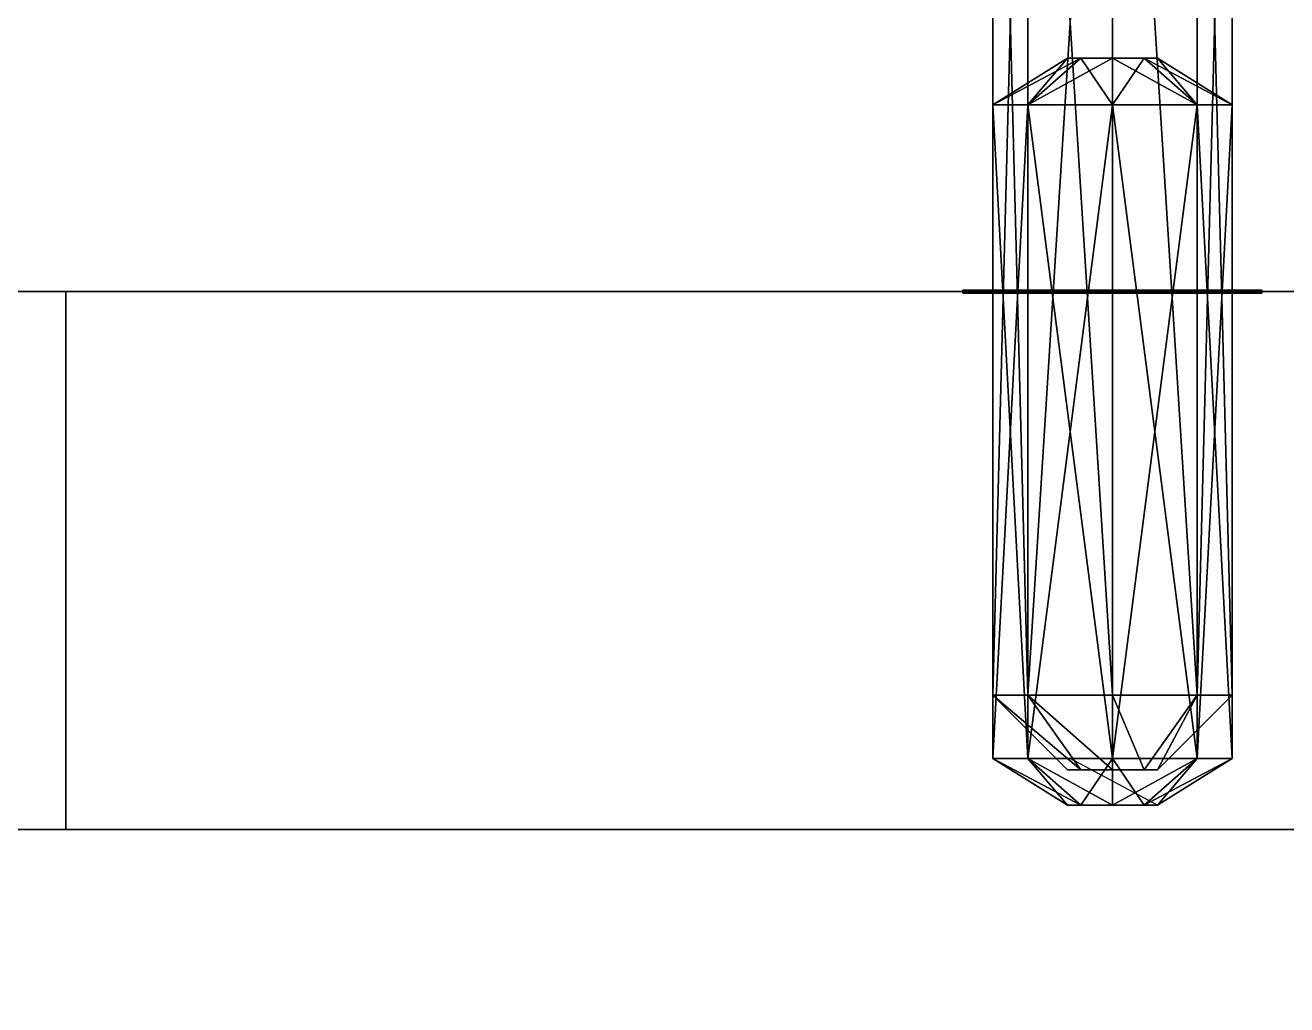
# Model space of a CAD drawing. Extents: x -150 to 2334, y -150 to 2984.
# Drawn here: x 2010.64 to 2052.83, y 734.6 to 767.37 of the extents above; entities that cross this region are included whole.
import ezdxf

# ---------------------------------------------------------------- set-up
doc = ezdxf.new("R2010")
doc.units = 0
for name, color, linetype in [('LAYER0', 7, 'CONTINUOUS'), ('LAYER243', 7, 'CONTINUOUS'), ('LAYER278', 7, 'CONTINUOUS'), ('LAYER29', 7, 'CONTINUOUS'), ('LAYER309', 7, 'CONTINUOUS'), ('LAYER31', 7, 'CONTINUOUS'), ('LAYER404', 7, 'CONTINUOUS'), ('LAYER406', 7, 'CONTINUOUS'), ('LAYER54', 7, 'CONTINUOUS'), ('LAYER56', 7, 'CONTINUOUS'), ('LAYER6', 7, 'CONTINUOUS'), ('LAYER72', 7, 'CONTINUOUS')]:
    doc.layers.add(name, color=color, linetype=linetype)

msp = doc.modelspace()

# ---------------------------------------------------------------- linework, layer by layer
at = {"layer": 'LAYER0', "invisible_edges": 1}
for points in [[(2334, 2984, -5), (-150, -150, -5), (-150, 2984, -5), (2334, 2984, -5)], [(-150, -150, -5), (2334, 2984, -5), (2334, -150, -5), (-150, -150, -5)], [(2334, -150), (-150, 2984), (-150, -150), (2334, -150)], [(-150, 2984), (2334, -150), (2334, 2984), (-150, 2984)]]:
    msp.add_3dface(points, dxfattribs=at)
at = {"layer": 'LAYER243', "invisible_edges": 1}
for points in [[(2164, 776.458), (1614, 758.458), (1614, 776.458), (2164, 776.458)], [(1614, 758.458), (2164, 776.458), (2164, 758.458), (1614, 758.458)], [(2164, 758.458, 2350), (1614, 776.458, 2350), (1614, 758.458, 2350), (2164, 758.458, 2350)], [(1614, 776.458, 2350), (2164, 758.458, 2350), (2164, 776.458, 2350), (1614, 776.458, 2350)], [(2164, 758.458, 2350), (1614, 758.458), (2164, 758.458), (2164, 758.458, 2350)], [(1614, 758.458), (2164, 758.458, 2350), (1614, 758.458, 2350), (1614, 758.458)]]:
    msp.add_3dface(points, dxfattribs=at)
at = {"layer": 'LAYER278', "invisible_edges": 1}
for points in [[(2164, 45.78802, 80), (1614, 758.458, 80), (2164, 758.458, 80), (2164, 45.78802, 80)], [(1614, 758.458, 80), (2164, 45.78802, 80), (1614, 45.78802, 80), (1614, 758.458, 80)], [(2164, 758.458, 98), (1614, 758.458, 80), (1614, 758.458, 98), (2164, 758.458, 98)], [(1614, 758.458, 80), (2164, 758.458, 98), (2164, 758.458, 80), (1614, 758.458, 80)], [(1614, 45.78802, 98), (2164, 758.458, 98), (1614, 758.458, 98), (1614, 45.78802, 98)], [(2164, 758.458, 98), (1614, 45.78802, 98), (2164, 45.78802, 98), (2164, 758.458, 98)]]:
    msp.add_3dface(points, dxfattribs=at)
at = {"layer": 'LAYER29'}
for points in [[(2044.172, 789.957, 859.8284), (2043, 744.957, 857), (2044.172, 744.957, 859.8284), (2044.172, 789.957, 859.8284)], [(2043, 789.957, 857), (2043, 744.957, 857), (2044.172, 789.957, 859.8284), (2043, 789.957, 857)], [(2043, 789.957, 857), (2044.172, 744.957, 854.1716), (2043, 744.957, 857), (2043, 789.957, 857)], [(2044.172, 789.957, 854.1716), (2044.172, 744.957, 854.1716), (2043, 789.957, 857), (2044.172, 789.957, 854.1716)], [(2047, 789.957, 861), (2044.172, 744.957, 859.8284), (2047, 744.957, 861), (2047, 789.957, 861)], [(2044.172, 789.957, 859.8284), (2044.172, 744.957, 859.8284), (2047, 789.957, 861), (2044.172, 789.957, 859.8284)], [(2044.172, 789.957, 854.1716), (2047, 744.957, 853), (2044.172, 744.957, 854.1716), (2044.172, 789.957, 854.1716)], [(2047, 789.957, 853), (2047, 744.957, 853), (2044.172, 789.957, 854.1716), (2047, 789.957, 853)], [(2049.828, 744.957, 859.8284), (2047, 789.957, 861), (2047, 744.957, 861), (2049.828, 744.957, 859.8284)], [(2049.828, 789.957, 859.8284), (2047, 789.957, 861), (2049.828, 744.957, 859.8284), (2049.828, 789.957, 859.8284)], [(2049.828, 744.957, 854.1716), (2047, 789.957, 853), (2049.828, 789.957, 854.1716), (2049.828, 744.957, 854.1716)], [(2047, 744.957, 853), (2047, 789.957, 853), (2049.828, 744.957, 854.1716), (2047, 744.957, 853)], [(2049.828, 744.957, 859.8284), (2051, 789.957, 857), (2049.828, 789.957, 859.8284), (2049.828, 744.957, 859.8284)], [(2051, 744.957, 857), (2051, 789.957, 857), (2049.828, 744.957, 859.8284), (2051, 744.957, 857)], [(2051, 744.957, 857), (2049.828, 789.957, 854.1716), (2051, 789.957, 857), (2051, 744.957, 857)], [(2049.828, 744.957, 854.1716), (2049.828, 789.957, 854.1716), (2051, 744.957, 857), (2049.828, 744.957, 854.1716)], [(2052, 758.507, 852), (2042, 758.507, 862), (2052, 758.507, 862), (2052, 758.507, 852)], [(2042, 758.507, 852), (2042, 758.507, 862), (2052, 758.507, 852), (2042, 758.507, 852)], [(2052, 758.407, 862), (2042, 758.507, 862), (2042, 758.407, 862), (2052, 758.407, 862)], [(2052, 758.507, 862), (2042, 758.507, 862), (2052, 758.407, 862), (2052, 758.507, 862)], [(2042, 758.407, 852), (2052, 758.507, 852), (2052, 758.407, 852), (2042, 758.407, 852)], [(2042, 758.507, 852), (2052, 758.507, 852), (2042, 758.407, 852), (2042, 758.507, 852)], [(2042, 758.407, 852), (2042, 758.507, 862), (2042, 758.507, 852), (2042, 758.407, 852)], [(2042, 758.407, 862), (2042, 758.507, 862), (2042, 758.407, 852), (2042, 758.407, 862)], [(2042, 758.407, 852), (2052, 758.407, 862), (2042, 758.407, 862), (2042, 758.407, 852)], [(2052, 758.407, 852), (2052, 758.407, 862), (2042, 758.407, 852), (2052, 758.407, 852)], [(2052, 758.407, 852), (2052, 758.507, 862), (2052, 758.407, 862), (2052, 758.407, 852)], [(2052, 758.507, 852), (2052, 758.507, 862), (2052, 758.407, 852), (2052, 758.507, 852)], [(2043, 744.957, 857), (2045.939, 742.457, 855.9393), (2045.5, 742.457, 857), (2043, 744.957, 857)], [(2044.172, 744.957, 854.1716), (2045.939, 742.457, 855.9393), (2043, 744.957, 857), (2044.172, 744.957, 854.1716)], [(2043, 744.957, 857), (2045.939, 742.457, 858.0607), (2044.172, 744.957, 859.8284), (2043, 744.957, 857)], [(2045.5, 742.457, 857), (2045.939, 742.457, 858.0607), (2043, 744.957, 857), (2045.5, 742.457, 857)], [(2044.172, 744.957, 854.1716), (2047, 742.457, 855.5), (2045.939, 742.457, 855.9393), (2044.172, 744.957, 854.1716)], [(2047, 744.957, 853), (2047, 742.457, 855.5), (2044.172, 744.957, 854.1716), (2047, 744.957, 853)], [(2044.172, 744.957, 859.8284), (2047, 742.457, 858.5), (2047, 744.957, 861), (2044.172, 744.957, 859.8284)], [(2045.939, 742.457, 858.0607), (2047, 742.457, 858.5), (2044.172, 744.957, 859.8284), (2045.939, 742.457, 858.0607)], [(2048.061, 742.457, 858.0607), (2047, 744.957, 861), (2047, 742.457, 858.5), (2048.061, 742.457, 858.0607)], [(2049.828, 744.957, 859.8284), (2047, 744.957, 861), (2048.061, 742.457, 858.0607), (2049.828, 744.957, 859.8284)], [(2047, 744.957, 853), (2048.061, 742.457, 855.9393), (2047, 742.457, 855.5), (2047, 744.957, 853)], [(2049.828, 744.957, 854.1716), (2048.061, 742.457, 855.9393), (2047, 744.957, 853), (2049.828, 744.957, 854.1716)], [(2048.5, 742.457, 857), (2049.828, 744.957, 859.8284), (2048.061, 742.457, 858.0607), (2048.5, 742.457, 857)], [(2049.828, 744.957, 854.1716), (2048.5, 742.457, 857), (2048.061, 742.457, 855.9393), (2049.828, 744.957, 854.1716)], [(2051, 744.957, 857), (2049.828, 744.957, 859.8284), (2048.5, 742.457, 857), (2051, 744.957, 857)], [(2051, 744.957, 857), (2048.5, 742.457, 857), (2049.828, 744.957, 854.1716), (2051, 744.957, 857)], [(2045.5, 742.457, 857), (2048.061, 742.457, 858.0607), (2045.939, 742.457, 858.0607), (2045.5, 742.457, 857)], [(2045.5, 742.457, 857), (2048.5, 742.457, 857), (2048.061, 742.457, 858.0607), (2045.5, 742.457, 857)], [(2045.939, 742.457, 855.9393), (2048.5, 742.457, 857), (2045.5, 742.457, 857), (2045.939, 742.457, 855.9393)], [(2045.939, 742.457, 858.0607), (2048.061, 742.457, 858.0607), (2047, 742.457, 858.5), (2045.939, 742.457, 858.0607)], [(2045.939, 742.457, 855.9393), (2048.061, 742.457, 855.9393), (2048.5, 742.457, 857), (2045.939, 742.457, 855.9393)], [(2047, 742.457, 855.5), (2048.061, 742.457, 855.9393), (2045.939, 742.457, 855.9393), (2047, 742.457, 855.5)]]:
    msp.add_3dface(points, dxfattribs=at)
at = {"layer": 'LAYER309', "invisible_edges": 1}
for points in [[(2164, 758.458, 2349), (1614, 45.78802, 2349), (2164, 45.78802, 2349), (2164, 758.458, 2349)], [(1614, 45.78802, 2349), (2164, 758.458, 2349), (1614, 758.458, 2349), (1614, 45.78802, 2349)], [(2164, 758.458, 2349), (1614, 758.458, 2331), (1614, 758.458, 2349), (2164, 758.458, 2349)], [(1614, 758.458, 2331), (2164, 758.458, 2349), (2164, 758.458, 2331), (1614, 758.458, 2331)], [(1614, 758.458, 2331), (2164, 45.78802, 2331), (1614, 45.78802, 2331), (1614, 758.458, 2331)], [(2164, 45.78802, 2331), (1614, 758.458, 2331), (2164, 758.458, 2331), (2164, 45.78802, 2331)]]:
    msp.add_3dface(points, dxfattribs=at)
at = {"layer": 'LAYER31', "invisible_edges": 1}
for points in [[(2139.4, 758.461, 1934), (1674, 45.79102, 1934), (2139.4, 45.79102, 1934), (2139.4, 758.461, 1934)], [(1674, 45.79102, 1934), (2139.4, 758.461, 1934), (1674, 758.461, 1934), (1674, 45.79102, 1934)], [(2139.4, 758.461, 1934), (1674, 758.461, 1916), (1674, 758.461, 1934), (2139.4, 758.461, 1934)], [(1674, 758.461, 1916), (2139.4, 758.461, 1934), (2139.4, 758.461, 1916), (1674, 758.461, 1916)], [(1674, 758.461, 1916), (2139.4, 45.79102, 1916), (1674, 45.79102, 1916), (1674, 758.461, 1916)], [(2139.4, 45.79102, 1916), (1674, 758.461, 1916), (2139.4, 758.461, 1916), (2139.4, 45.79102, 1916)]]:
    msp.add_3dface(points, dxfattribs=at)
at = {"layer": 'LAYER404', "invisible_edges": 1}
for points in [[(2092, 740.458, 296), (1692, 740.458, 848), (2092, 740.458, 848), (2092, 740.458, 296)], [(1692, 740.458, 848), (2092, 740.458, 296), (1692, 740.458, 296), (1692, 740.458, 848)], [(2092, 722.458, 848), (1692, 740.458, 848), (1692, 722.458, 848), (2092, 722.458, 848)], [(1692, 740.458, 848), (2092, 722.458, 848), (2092, 740.458, 848), (1692, 740.458, 848)], [(2092, 740.458, 296), (1692, 722.458, 296), (1692, 740.458, 296), (2092, 740.458, 296)], [(1692, 722.458, 296), (2092, 740.458, 296), (2092, 722.458, 296), (1692, 722.458, 296)]]:
    msp.add_3dface(points, dxfattribs=at)
at = {"layer": 'LAYER406', "invisible_edges": 1}
for points in [[(2092, 758.458, 296), (2012, 758.458, 848), (2092, 758.458, 848), (2092, 758.458, 296)], [(2012, 758.458, 848), (2092, 758.458, 296), (2012, 758.458, 296), (2012, 758.458, 848)], [(2092, 740.458, 848), (2012, 758.458, 848), (2012, 740.458, 848), (2092, 740.458, 848)], [(2012, 758.458, 848), (2092, 740.458, 848), (2092, 758.458, 848), (2012, 758.458, 848)], [(2012, 740.458, 296), (2012, 758.458, 848), (2012, 758.458, 296), (2012, 740.458, 296)], [(2012, 758.458, 848), (2012, 740.458, 296), (2012, 740.458, 848), (2012, 758.458, 848)], [(2092, 758.458, 296), (2012, 740.458, 296), (2012, 758.458, 296), (2092, 758.458, 296)], [(2012, 740.458, 296), (2092, 758.458, 296), (2092, 740.458, 296), (2012, 740.458, 296)], [(2012, 740.458, 296), (2092, 740.458, 848), (2012, 740.458, 848), (2012, 740.458, 296)], [(2092, 740.458, 848), (2012, 740.458, 296), (2092, 740.458, 296), (2092, 740.458, 848)]]:
    msp.add_3dface(points, dxfattribs=at)
at = {"layer": 'LAYER54'}
for points in [[(2044.172, 789.957, 1927.828), (2043, 744.957, 1925), (2044.172, 744.957, 1927.828), (2044.172, 789.957, 1927.828)], [(2043, 789.957, 1925), (2043, 744.957, 1925), (2044.172, 789.957, 1927.828), (2043, 789.957, 1925)], [(2043, 789.957, 1925), (2044.172, 744.957, 1922.172), (2043, 744.957, 1925), (2043, 789.957, 1925)], [(2044.172, 789.957, 1922.172), (2044.172, 744.957, 1922.172), (2043, 789.957, 1925), (2044.172, 789.957, 1922.172)], [(2047, 789.957, 1929), (2044.172, 744.957, 1927.828), (2047, 744.957, 1929), (2047, 789.957, 1929)], [(2044.172, 789.957, 1927.828), (2044.172, 744.957, 1927.828), (2047, 789.957, 1929), (2044.172, 789.957, 1927.828)], [(2044.172, 789.957, 1922.172), (2047, 744.957, 1921), (2044.172, 744.957, 1922.172), (2044.172, 789.957, 1922.172)], [(2047, 789.957, 1921), (2047, 744.957, 1921), (2044.172, 789.957, 1922.172), (2047, 789.957, 1921)], [(2049.828, 744.957, 1927.828), (2047, 789.957, 1929), (2047, 744.957, 1929), (2049.828, 744.957, 1927.828)], [(2049.828, 789.957, 1927.828), (2047, 789.957, 1929), (2049.828, 744.957, 1927.828), (2049.828, 789.957, 1927.828)], [(2049.828, 744.957, 1922.172), (2047, 789.957, 1921), (2049.828, 789.957, 1922.172), (2049.828, 744.957, 1922.172)], [(2047, 744.957, 1921), (2047, 789.957, 1921), (2049.828, 744.957, 1922.172), (2047, 744.957, 1921)], [(2049.828, 744.957, 1927.828), (2051, 789.957, 1925), (2049.828, 789.957, 1927.828), (2049.828, 744.957, 1927.828)], [(2051, 744.957, 1925), (2051, 789.957, 1925), (2049.828, 744.957, 1927.828), (2051, 744.957, 1925)], [(2051, 744.957, 1925), (2049.828, 789.957, 1922.172), (2051, 789.957, 1925), (2051, 744.957, 1925)], [(2049.828, 744.957, 1922.172), (2049.828, 789.957, 1922.172), (2051, 744.957, 1925), (2049.828, 744.957, 1922.172)], [(2052, 758.507, 1920), (2042, 758.507, 1930), (2052, 758.507, 1930), (2052, 758.507, 1920)], [(2042, 758.507, 1920), (2042, 758.507, 1930), (2052, 758.507, 1920), (2042, 758.507, 1920)], [(2052, 758.407, 1930), (2042, 758.507, 1930), (2042, 758.407, 1930), (2052, 758.407, 1930)], [(2052, 758.507, 1930), (2042, 758.507, 1930), (2052, 758.407, 1930), (2052, 758.507, 1930)], [(2042, 758.407, 1920), (2052, 758.507, 1920), (2052, 758.407, 1920), (2042, 758.407, 1920)], [(2042, 758.507, 1920), (2052, 758.507, 1920), (2042, 758.407, 1920), (2042, 758.507, 1920)], [(2042, 758.407, 1920), (2042, 758.507, 1930), (2042, 758.507, 1920), (2042, 758.407, 1920)], [(2042, 758.407, 1930), (2042, 758.507, 1930), (2042, 758.407, 1920), (2042, 758.407, 1930)], [(2042, 758.407, 1920), (2052, 758.407, 1930), (2042, 758.407, 1930), (2042, 758.407, 1920)], [(2052, 758.407, 1920), (2052, 758.407, 1930), (2042, 758.407, 1920), (2052, 758.407, 1920)], [(2052, 758.407, 1920), (2052, 758.507, 1930), (2052, 758.407, 1930), (2052, 758.407, 1920)], [(2052, 758.507, 1920), (2052, 758.507, 1930), (2052, 758.407, 1920), (2052, 758.507, 1920)], [(2043, 744.957, 1925), (2045.939, 742.457, 1923.939), (2045.5, 742.457, 1925), (2043, 744.957, 1925)], [(2044.172, 744.957, 1922.172), (2045.939, 742.457, 1923.939), (2043, 744.957, 1925), (2044.172, 744.957, 1922.172)], [(2043, 744.957, 1925), (2045.939, 742.457, 1926.061), (2044.172, 744.957, 1927.828), (2043, 744.957, 1925)], [(2045.5, 742.457, 1925), (2045.939, 742.457, 1926.061), (2043, 744.957, 1925), (2045.5, 742.457, 1925)], [(2044.172, 744.957, 1922.172), (2047, 742.457, 1923.5), (2045.939, 742.457, 1923.939), (2044.172, 744.957, 1922.172)], [(2047, 744.957, 1921), (2047, 742.457, 1923.5), (2044.172, 744.957, 1922.172), (2047, 744.957, 1921)], [(2044.172, 744.957, 1927.828), (2047, 742.457, 1926.5), (2047, 744.957, 1929), (2044.172, 744.957, 1927.828)], [(2045.939, 742.457, 1926.061), (2047, 742.457, 1926.5), (2044.172, 744.957, 1927.828), (2045.939, 742.457, 1926.061)], [(2048.061, 742.457, 1926.061), (2047, 744.957, 1929), (2047, 742.457, 1926.5), (2048.061, 742.457, 1926.061)], [(2049.828, 744.957, 1927.828), (2047, 744.957, 1929), (2048.061, 742.457, 1926.061), (2049.828, 744.957, 1927.828)], [(2047, 744.957, 1921), (2048.061, 742.457, 1923.939), (2047, 742.457, 1923.5), (2047, 744.957, 1921)], [(2049.828, 744.957, 1922.172), (2048.061, 742.457, 1923.939), (2047, 744.957, 1921), (2049.828, 744.957, 1922.172)], [(2048.5, 742.457, 1925), (2049.828, 744.957, 1927.828), (2048.061, 742.457, 1926.061), (2048.5, 742.457, 1925)], [(2049.828, 744.957, 1922.172), (2048.5, 742.457, 1925), (2048.061, 742.457, 1923.939), (2049.828, 744.957, 1922.172)], [(2051, 744.957, 1925), (2049.828, 744.957, 1927.828), (2048.5, 742.457, 1925), (2051, 744.957, 1925)], [(2051, 744.957, 1925), (2048.5, 742.457, 1925), (2049.828, 744.957, 1922.172), (2051, 744.957, 1925)], [(2045.5, 742.457, 1925), (2048.061, 742.457, 1926.061), (2045.939, 742.457, 1926.061), (2045.5, 742.457, 1925)], [(2045.5, 742.457, 1925), (2048.5, 742.457, 1925), (2048.061, 742.457, 1926.061), (2045.5, 742.457, 1925)], [(2045.939, 742.457, 1923.939), (2048.5, 742.457, 1925), (2045.5, 742.457, 1925), (2045.939, 742.457, 1923.939)], [(2045.939, 742.457, 1926.061), (2048.061, 742.457, 1926.061), (2047, 742.457, 1926.5), (2045.939, 742.457, 1926.061)], [(2045.939, 742.457, 1923.939), (2048.061, 742.457, 1923.939), (2048.5, 742.457, 1925), (2045.939, 742.457, 1923.939)], [(2047, 742.457, 1923.5), (2048.061, 742.457, 1923.939), (2045.939, 742.457, 1923.939), (2047, 742.457, 1923.5)]]:
    msp.add_3dface(points, dxfattribs=at)
at = {"layer": 'LAYER56', "invisible_edges": 1}
for points in [[(2139.4, 758.461, 296), (1674, 45.79102, 296), (2139.4, 45.79102, 296), (2139.4, 758.461, 296)], [(1674, 45.79102, 296), (2139.4, 758.461, 296), (1674, 758.461, 296), (1674, 45.79102, 296)], [(2139.4, 758.461, 296), (1674, 758.461, 278), (1674, 758.461, 296), (2139.4, 758.461, 296)], [(1674, 758.461, 278), (2139.4, 758.461, 296), (2139.4, 758.461, 278), (1674, 758.461, 278)], [(1674, 758.461, 278), (2139.4, 45.79102, 278), (1674, 45.79102, 278), (1674, 758.461, 278)], [(2139.4, 45.79102, 278), (1674, 758.461, 278), (2139.4, 758.461, 278), (2139.4, 45.79102, 278)]]:
    msp.add_3dface(points, dxfattribs=at)
at = {"layer": 'LAYER6', "invisible_edges": 1}
for points in [[(2139.4, 758.461, 866), (1674, 45.79102, 866), (2139.4, 45.79102, 866), (2139.4, 758.461, 866)], [(1674, 45.79102, 866), (2139.4, 758.461, 866), (1674, 758.461, 866), (1674, 45.79102, 866)], [(2139.4, 758.461, 866), (1674, 758.461, 848), (1674, 758.461, 866), (2139.4, 758.461, 866)], [(1674, 758.461, 848), (2139.4, 758.461, 866), (2139.4, 758.461, 848), (1674, 758.461, 848)], [(1674, 758.461, 848), (2139.4, 45.79102, 848), (1674, 45.79102, 848), (1674, 758.461, 848)], [(2139.4, 45.79102, 848), (1674, 758.461, 848), (2139.4, 758.461, 848), (2139.4, 45.79102, 848)]]:
    msp.add_3dface(points, dxfattribs=at)
at = {"layer": 'LAYER72'}
for points in [[(2043, 764.707, 287), (2045.5, 766.2695, 287), (2044.172, 764.707, 284.1716), (2043, 764.707, 287)], [(2043, 764.707, 287), (2045.939, 766.2695, 288.0607), (2045.5, 766.2695, 287), (2043, 764.707, 287)], [(2044.172, 764.707, 289.8284), (2045.939, 766.2695, 288.0607), (2043, 764.707, 287), (2044.172, 764.707, 289.8284)], [(2043, 764.707, 287), (2045.5, 766.2695, 287), (2045.939, 766.2695, 285.9393), (2043, 764.707, 287)], [(2044.172, 764.707, 284.1716), (2043, 764.707, 287), (2045.939, 766.2695, 285.9393), (2044.172, 764.707, 284.1716)], [(2043, 764.707, 287), (2044.172, 764.707, 289.8284), (2045.5, 766.2695, 287), (2043, 764.707, 287)], [(2044.172, 764.707, 284.1716), (2045.5, 766.2695, 287), (2045.939, 766.2695, 285.9393), (2044.172, 764.707, 284.1716)], [(2044.172, 764.707, 284.1716), (2045.939, 766.2695, 285.9393), (2047, 764.707, 283), (2044.172, 764.707, 284.1716)], [(2044.172, 764.707, 289.8284), (2045.939, 766.2695, 288.0607), (2047, 766.2695, 288.5), (2044.172, 764.707, 289.8284)], [(2047, 764.707, 291), (2044.172, 764.707, 289.8284), (2047, 766.2695, 288.5), (2047, 764.707, 291)], [(2044.172, 764.707, 284.1716), (2045.939, 766.2695, 285.9393), (2047, 766.2695, 285.5), (2044.172, 764.707, 284.1716)], [(2047, 764.707, 283), (2044.172, 764.707, 284.1716), (2047, 766.2695, 285.5), (2047, 764.707, 283)], [(2044.172, 764.707, 289.8284), (2045.939, 766.2695, 288.0607), (2045.5, 766.2695, 287), (2044.172, 764.707, 289.8284)], [(2044.172, 764.707, 289.8284), (2047, 764.707, 291), (2047, 766.2695, 288.5), (2044.172, 764.707, 289.8284)], [(2045.939, 766.2695, 288.0607), (2044.172, 764.707, 289.8284), (2047, 766.2695, 288.5), (2045.939, 766.2695, 288.0607)], [(2045.939, 766.2695, 288.0607), (2045.5, 766.2695, 287), (2048.061, 766.2695, 288.0607), (2045.939, 766.2695, 288.0607)], [(2045.5, 766.2695, 287), (2045.939, 766.2695, 285.9393), (2048.5, 766.2695, 287), (2045.5, 766.2695, 287)], [(2048.061, 766.2695, 288.0607), (2045.5, 766.2695, 287), (2048.5, 766.2695, 287), (2048.061, 766.2695, 288.0607)], [(2045.5, 766.2695, 287), (2045.939, 766.2695, 288.0607), (2048.061, 766.2695, 288.0607), (2045.5, 766.2695, 287)], [(2045.5, 766.2695, 287), (2048.061, 766.2695, 288.0607), (2048.5, 766.2695, 287), (2045.5, 766.2695, 287)], [(2045.939, 766.2695, 285.9393), (2045.5, 766.2695, 287), (2048.5, 766.2695, 287), (2045.939, 766.2695, 285.9393)], [(2047, 764.707, 283), (2045.939, 766.2695, 285.9393), (2047, 766.2695, 285.5), (2047, 764.707, 283)], [(2045.939, 766.2695, 285.9393), (2048.5, 766.2695, 287), (2047, 766.2695, 285.5), (2045.939, 766.2695, 285.9393)], [(2047, 766.2695, 288.5), (2045.939, 766.2695, 288.0607), (2048.061, 766.2695, 288.0607), (2047, 766.2695, 288.5)], [(2045.939, 766.2695, 288.0607), (2047, 766.2695, 288.5), (2048.061, 766.2695, 288.0607), (2045.939, 766.2695, 288.0607)], [(2045.939, 766.2695, 285.9393), (2048.061, 766.2695, 285.9393), (2048.5, 766.2695, 287), (2045.939, 766.2695, 285.9393)], [(2047, 766.2695, 285.5), (2048.061, 766.2695, 285.9393), (2045.939, 766.2695, 285.9393), (2047, 766.2695, 285.5)], [(2049.828, 764.707, 284.1716), (2047, 766.2695, 285.5), (2048.061, 766.2695, 285.9393), (2049.828, 764.707, 284.1716)], [(2047, 764.707, 283), (2047, 766.2695, 285.5), (2049.828, 764.707, 284.1716), (2047, 764.707, 283)], [(2047, 766.2695, 288.5), (2049.828, 764.707, 289.8284), (2048.061, 766.2695, 288.0607), (2047, 766.2695, 288.5)], [(2047, 764.707, 291), (2049.828, 764.707, 289.8284), (2047, 766.2695, 288.5), (2047, 764.707, 291)], [(2047, 766.2695, 285.5), (2048.5, 766.2695, 287), (2048.061, 766.2695, 285.9393), (2047, 766.2695, 285.5)], [(2047, 764.707, 291), (2049.828, 764.707, 289.8284), (2048.061, 766.2695, 288.0607), (2047, 764.707, 291)], [(2047, 766.2695, 288.5), (2047, 764.707, 291), (2048.061, 766.2695, 288.0607), (2047, 766.2695, 288.5)], [(2047, 766.2695, 285.5), (2048.061, 766.2695, 285.9393), (2049.828, 764.707, 284.1716), (2047, 766.2695, 285.5)], [(2047, 764.707, 283), (2047, 766.2695, 285.5), (2049.828, 764.707, 284.1716), (2047, 764.707, 283)], [(2048.061, 766.2695, 288.0607), (2049.828, 764.707, 289.8284), (2048.5, 766.2695, 287), (2048.061, 766.2695, 288.0607)], [(2048.061, 766.2695, 285.9393), (2048.5, 766.2695, 287), (2049.828, 764.707, 284.1716), (2048.061, 766.2695, 285.9393)], [(2048.061, 766.2695, 285.9393), (2048.5, 766.2695, 287), (2051, 764.707, 287), (2048.061, 766.2695, 285.9393)], [(2049.828, 764.707, 284.1716), (2048.061, 766.2695, 285.9393), (2051, 764.707, 287), (2049.828, 764.707, 284.1716)], [(2048.061, 766.2695, 288.0607), (2049.828, 764.707, 289.8284), (2051, 764.707, 287), (2048.061, 766.2695, 288.0607)], [(2048.5, 766.2695, 287), (2048.061, 766.2695, 288.0607), (2051, 764.707, 287), (2048.5, 766.2695, 287)], [(2048.5, 766.2695, 287), (2049.828, 764.707, 289.8284), (2051, 764.707, 287), (2048.5, 766.2695, 287)], [(2049.828, 764.707, 284.1716), (2048.5, 766.2695, 287), (2051, 764.707, 287), (2049.828, 764.707, 284.1716)], [(2044.172, 742.832, 284.1716), (2043, 764.707, 287), (2044.172, 764.707, 284.1716), (2044.172, 742.832, 284.1716)], [(2043, 742.832, 287), (2043, 764.707, 287), (2044.172, 742.832, 284.1716), (2043, 742.832, 287)], [(2043, 742.832, 287), (2043, 764.707, 287), (2044.172, 764.707, 289.8284), (2043, 742.832, 287)], [(2044.172, 742.832, 289.8284), (2043, 742.832, 287), (2044.172, 764.707, 289.8284), (2044.172, 742.832, 289.8284)], [(2043, 742.832, 287), (2043, 764.707, 287), (2044.172, 764.707, 284.1716), (2043, 742.832, 287)], [(2044.172, 742.832, 284.1716), (2044.172, 764.707, 284.1716), (2043, 742.832, 287), (2044.172, 742.832, 284.1716)], [(2043, 742.832, 287), (2044.172, 742.832, 289.8284), (2044.172, 764.707, 289.8284), (2043, 742.832, 287)], [(2043, 764.707, 287), (2043, 742.832, 287), (2044.172, 764.707, 289.8284), (2043, 764.707, 287)], [(2043, 742.832, 287), (2043, 764.707, 287), (2044.172, 764.707, 284.1716), (2043, 742.832, 287)], [(2044.172, 742.832, 284.1716), (2044.172, 764.707, 284.1716), (2043, 742.832, 287), (2044.172, 742.832, 284.1716)], [(2044.172, 742.832, 289.8284), (2043, 764.707, 287), (2044.172, 764.707, 289.8284), (2044.172, 742.832, 289.8284)], [(2043, 742.832, 287), (2044.172, 742.832, 289.8284), (2043, 764.707, 287), (2043, 742.832, 287)], [(2047, 742.832, 283), (2044.172, 764.707, 284.1716), (2047, 764.707, 283), (2047, 742.832, 283)], [(2044.172, 742.832, 284.1716), (2044.172, 764.707, 284.1716), (2047, 742.832, 283), (2044.172, 742.832, 284.1716)], [(2044.172, 742.832, 289.8284), (2047, 764.707, 291), (2044.172, 764.707, 289.8284), (2044.172, 742.832, 289.8284)], [(2047, 742.832, 291), (2047, 764.707, 291), (2044.172, 742.832, 289.8284), (2047, 742.832, 291)], [(2044.172, 742.832, 284.1716), (2047, 764.707, 283), (2044.172, 764.707, 284.1716), (2044.172, 742.832, 284.1716)], [(2047, 742.832, 283), (2044.172, 742.832, 284.1716), (2047, 764.707, 283), (2047, 742.832, 283)], [(2047, 742.832, 291), (2047, 764.707, 291), (2044.172, 764.707, 289.8284), (2047, 742.832, 291)], [(2044.172, 742.832, 289.8284), (2044.172, 764.707, 289.8284), (2047, 742.832, 291), (2044.172, 742.832, 289.8284)], [(2044.172, 742.832, 284.1716), (2047, 764.707, 283), (2044.172, 764.707, 284.1716), (2044.172, 742.832, 284.1716)], [(2047, 742.832, 283), (2044.172, 742.832, 284.1716), (2047, 764.707, 283), (2047, 742.832, 283)], [(2047, 742.832, 291), (2047, 764.707, 291), (2044.172, 764.707, 289.8284), (2047, 742.832, 291)], [(2044.172, 742.832, 289.8284), (2044.172, 764.707, 289.8284), (2047, 742.832, 291), (2044.172, 742.832, 289.8284)], [(2049.828, 742.832, 284.1716), (2047, 764.707, 283), (2049.828, 764.707, 284.1716), (2049.828, 742.832, 284.1716)], [(2047, 742.832, 283), (2047, 764.707, 283), (2049.828, 742.832, 284.1716), (2047, 742.832, 283)], [(2049.828, 764.707, 289.8284), (2047, 742.832, 291), (2049.828, 742.832, 289.8284), (2049.828, 764.707, 289.8284)], [(2047, 764.707, 291), (2047, 742.832, 291), (2049.828, 764.707, 289.8284), (2047, 764.707, 291)], [(2047, 742.832, 283), (2047, 764.707, 283), (2049.828, 764.707, 284.1716), (2047, 742.832, 283)], [(2049.828, 742.832, 284.1716), (2049.828, 764.707, 284.1716), (2047, 742.832, 283), (2049.828, 742.832, 284.1716)], [(2047, 742.832, 283), (2047, 764.707, 283), (2049.828, 764.707, 284.1716), (2047, 742.832, 283)], [(2049.828, 742.832, 284.1716), (2049.828, 764.707, 284.1716), (2047, 742.832, 283), (2049.828, 742.832, 284.1716)], [(2047, 764.707, 291), (2047, 742.832, 291), (2049.828, 742.832, 289.8284), (2047, 764.707, 291)], [(2049.828, 764.707, 289.8284), (2049.828, 742.832, 289.8284), (2047, 764.707, 291), (2049.828, 764.707, 289.8284)], [(2051, 764.707, 287), (2049.828, 742.832, 289.8284), (2051, 742.832, 287), (2051, 764.707, 287)], [(2049.828, 764.707, 289.8284), (2049.828, 742.832, 289.8284), (2051, 764.707, 287), (2049.828, 764.707, 289.8284)], [(2049.828, 764.707, 284.1716), (2051, 742.832, 287), (2049.828, 742.832, 284.1716), (2049.828, 764.707, 284.1716)], [(2051, 764.707, 287), (2051, 742.832, 287), (2049.828, 764.707, 284.1716), (2051, 764.707, 287)], [(2049.828, 764.707, 289.8284), (2051, 742.832, 287), (2049.828, 742.832, 289.8284), (2049.828, 764.707, 289.8284)], [(2051, 764.707, 287), (2049.828, 764.707, 289.8284), (2051, 742.832, 287), (2051, 764.707, 287)], [(2051, 764.707, 287), (2051, 742.832, 287), (2049.828, 742.832, 284.1716), (2051, 764.707, 287)], [(2049.828, 764.707, 284.1716), (2049.828, 742.832, 284.1716), (2051, 764.707, 287), (2049.828, 764.707, 284.1716)], [(2042, 758.4883, 282), (2052, 758.4883, 292), (2052, 758.4883, 282), (2042, 758.4883, 282)], [(2042, 758.4883, 292), (2052, 758.4883, 292), (2042, 758.4883, 282), (2042, 758.4883, 292)], [(2042, 758.4258, 292), (2042, 758.4883, 282), (2042, 758.4258, 282), (2042, 758.4258, 292)], [(2042, 758.4883, 292), (2042, 758.4883, 282), (2042, 758.4258, 292), (2042, 758.4883, 292)], [(2042, 758.4258, 282), (2052, 758.4883, 282), (2052, 758.4258, 282), (2042, 758.4258, 282)], [(2042, 758.4883, 282), (2052, 758.4883, 282), (2042, 758.4258, 282), (2042, 758.4883, 282)], [(2052, 758.4258, 292), (2042, 758.4883, 292), (2042, 758.4258, 292), (2052, 758.4258, 292)], [(2052, 758.4883, 292), (2042, 758.4883, 292), (2052, 758.4258, 292), (2052, 758.4883, 292)], [(2052, 758.4258, 282), (2042, 758.4258, 292), (2042, 758.4258, 282), (2052, 758.4258, 282)], [(2052, 758.4258, 292), (2042, 758.4258, 292), (2052, 758.4258, 282), (2052, 758.4258, 292)], [(2043, 742.832, 287), (2045.939, 741.2695, 285.9393), (2045.5, 741.2695, 287), (2043, 742.832, 287)], [(2044.172, 742.832, 284.1716), (2045.939, 741.2695, 285.9393), (2043, 742.832, 287), (2044.172, 742.832, 284.1716)], [(2045.939, 741.2695, 288.0607), (2045.5, 741.2695, 287), (2043, 742.832, 287), (2045.939, 741.2695, 288.0607)], [(2044.172, 742.832, 289.8284), (2045.939, 741.2695, 288.0607), (2043, 742.832, 287), (2044.172, 742.832, 289.8284)], [(2045.5, 741.2695, 287), (2043, 742.832, 287), (2044.172, 742.832, 284.1716), (2045.5, 741.2695, 287)], [(2045.939, 741.2695, 288.0607), (2044.172, 742.832, 289.8284), (2043, 742.832, 287), (2045.939, 741.2695, 288.0607)], [(2045.5, 741.2695, 287), (2045.939, 741.2695, 288.0607), (2043, 742.832, 287), (2045.5, 741.2695, 287)], [(2044.172, 742.832, 284.1716), (2047, 742.832, 283), (2045.939, 741.2695, 285.9393), (2044.172, 742.832, 284.1716)], [(2045.939, 741.2695, 288.0607), (2047, 742.832, 291), (2044.172, 742.832, 289.8284), (2045.939, 741.2695, 288.0607)], [(2047, 741.2695, 285.5), (2045.939, 741.2695, 285.9393), (2044.172, 742.832, 284.1716), (2047, 741.2695, 285.5)], [(2047, 742.832, 283), (2047, 741.2695, 285.5), (2044.172, 742.832, 284.1716), (2047, 742.832, 283)], [(2045.939, 741.2695, 285.9393), (2045.5, 741.2695, 287), (2044.172, 742.832, 284.1716), (2045.939, 741.2695, 285.9393)], [(2047, 741.2695, 288.5), (2047, 742.832, 291), (2044.172, 742.832, 289.8284), (2047, 741.2695, 288.5)], [(2045.939, 741.2695, 288.0607), (2047, 741.2695, 288.5), (2044.172, 742.832, 289.8284), (2045.939, 741.2695, 288.0607)], [(2049.828, 742.832, 289.8284), (2048.5, 741.2695, 287), (2045.586, 742.832, 290.4142), (2049.828, 742.832, 289.8284)], [(2045.939, 741.2695, 285.9393), (2047, 742.832, 283), (2047, 741.2695, 285.5), (2045.939, 741.2695, 285.9393)], [(2047, 741.2695, 288.5), (2047, 742.832, 291), (2045.939, 741.2695, 288.0607), (2047, 741.2695, 288.5)], [(2047, 741.2695, 285.5), (2049.828, 742.832, 284.1716), (2048.061, 741.2695, 285.9393), (2047, 741.2695, 285.5)], [(2047, 742.832, 283), (2049.828, 742.832, 284.1716), (2047, 741.2695, 285.5), (2047, 742.832, 283)], [(2048.061, 741.2695, 288.0607), (2047, 741.2695, 288.5), (2047, 742.832, 291), (2048.061, 741.2695, 288.0607)], [(2049.828, 742.832, 289.8284), (2048.061, 741.2695, 288.0607), (2047, 742.832, 291), (2049.828, 742.832, 289.8284)], [(2048.061, 741.2695, 285.9393), (2047, 741.2695, 285.5), (2047, 742.832, 283), (2048.061, 741.2695, 285.9393)], [(2049.828, 742.832, 284.1716), (2048.061, 741.2695, 285.9393), (2047, 742.832, 283), (2049.828, 742.832, 284.1716)], [(2048.061, 741.2695, 288.0607), (2049.828, 742.832, 289.8284), (2047, 742.832, 291), (2048.061, 741.2695, 288.0607)], [(2047, 741.2695, 288.5), (2048.061, 741.2695, 288.0607), (2047, 742.832, 291), (2047, 741.2695, 288.5)], [(2049.828, 742.832, 284.1716), (2048.5, 741.2695, 287), (2048.061, 741.2695, 285.9393), (2049.828, 742.832, 284.1716)], [(2051, 742.832, 287), (2048.061, 741.2695, 288.0607), (2048.5, 741.2695, 287), (2051, 742.832, 287)], [(2049.828, 742.832, 289.8284), (2048.061, 741.2695, 288.0607), (2051, 742.832, 287), (2049.828, 742.832, 289.8284)], [(2051, 742.832, 287), (2048.5, 741.2695, 287), (2048.061, 741.2695, 285.9393), (2051, 742.832, 287)], [(2049.828, 742.832, 284.1716), (2051, 742.832, 287), (2048.061, 741.2695, 285.9393), (2049.828, 742.832, 284.1716)], [(2051, 742.832, 287), (2048.5, 741.2695, 287), (2049.828, 742.832, 284.1716), (2051, 742.832, 287)], [(2051, 742.832, 287), (2049.828, 742.832, 289.8284), (2048.5, 741.2695, 287), (2051, 742.832, 287)], [(2047, 741.2695, 285.5), (2045.939, 741.2695, 285.9393), (2045.5, 741.2695, 287), (2047, 741.2695, 285.5)], [(2048.061, 741.2695, 285.9393), (2047, 741.2695, 285.5), (2045.5, 741.2695, 287), (2048.061, 741.2695, 285.9393)], [(2048.061, 741.2695, 285.9393), (2045.939, 741.2695, 288.0607), (2045.5, 741.2695, 287), (2048.061, 741.2695, 285.9393)], [(2048.5, 741.2695, 287), (2045.5, 741.2695, 287), (2045.939, 741.2695, 288.0607), (2048.5, 741.2695, 287)], [(2048.061, 741.2695, 285.9393), (2045.5, 741.2695, 287), (2048.5, 741.2695, 287), (2048.061, 741.2695, 285.9393)], [(2047, 741.2695, 285.5), (2048.061, 741.2695, 285.9393), (2045.5, 741.2695, 287), (2047, 741.2695, 285.5)], [(2045.939, 741.2695, 285.9393), (2047, 741.2695, 285.5), (2045.5, 741.2695, 287), (2045.939, 741.2695, 285.9393)], [(2048.061, 741.2695, 288.0607), (2048.5, 741.2695, 287), (2045.939, 741.2695, 288.0607), (2048.061, 741.2695, 288.0607)], [(2047, 741.2695, 288.5), (2048.061, 741.2695, 288.0607), (2045.939, 741.2695, 288.0607), (2047, 741.2695, 288.5)], [(2048.5, 741.2695, 287), (2045.939, 741.2695, 288.0607), (2048.061, 741.2695, 285.9393), (2048.5, 741.2695, 287)], [(2048.061, 741.2695, 288.0607), (2047, 741.2695, 288.5), (2045.939, 741.2695, 288.0607), (2048.061, 741.2695, 288.0607)], [(2048.5, 741.2695, 287), (2048.061, 741.2695, 288.0607), (2045.939, 741.2695, 288.0607), (2048.5, 741.2695, 287)]]:
    msp.add_3dface(points, dxfattribs=at)

doc.saveas('drawing.dxf')
